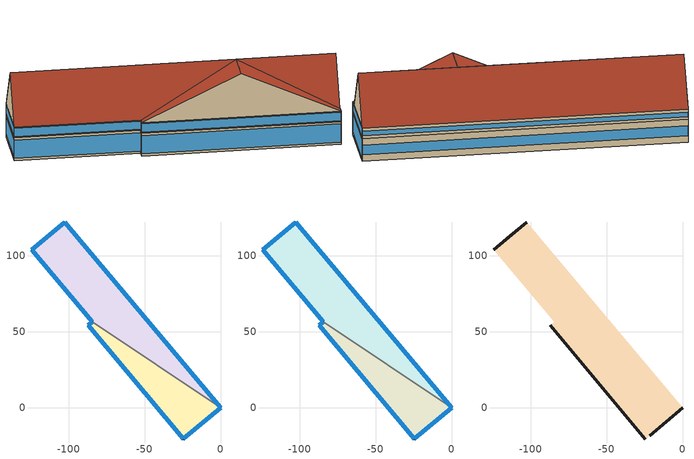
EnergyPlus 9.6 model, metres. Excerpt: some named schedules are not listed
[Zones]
Thermal Zone 1
 floor ground (ExtSlabCarpet): 0,0 -84.46,56.35 -124.24,103.75 -102.42,122.06 z0
 wall outside (Ext Wall): 0,0 -102.42,122.06 -124.24,103.75 -84.46,56.35 z0:12.05
 wall to Thermal Zone 2 (Interior Wall): -84.46,56.35 0,0 z0:12.05
 window (Ext Window): -102.43,122.06 -124.23,103.76 z1.93:10.12; -124.23,103.75 -84.47,56.36 z1.14:10.91; -0.01,0.01 -102.42,122.05 z3.43:8.62
Thermal Zone 2
 floor ground (ExtSlabCarpet): -87.2,54.06 -84.46,56.35 0,0 -24.55,-20.6 z0
 wall outside (Ext Wall): -84.46,56.35 -87.2,54.06 -24.55,-20.6 0,0 z0:12.05
 window (Ext Window): -84.47,56.35 -87.19,54.06 z1.93:10.12; -87.19,54.05 -24.56,-20.59 z1.14:10.91; -24.54,-20.59 -0.01,-0.01 z1.51:10.54
Thermal Zone 3
 floor to Thermal Zone 1 (Interior Floor): 0,0 -84.46,56.35 -124.24,103.75 -102.42,122.06 z12.05
 wall outside (Ext Wall): 0,0 -102.42,122.06 -124.24,103.75 -84.46,56.35 z12.05:17.57
 wall to Thermal Zone 4 (Interior Wall): -84.46,56.35 0,0 z12.05:17.57
 window (Ext Window): -102.43,122.06 -124.23,103.76 z12.93:16.69; -124.23,103.75 -84.47,56.36 z12.57:17.05; -0.01,0.01 -102.42,122.05 z13.62:16
Thermal Zone 4
 floor to Thermal Zone 2 (Interior Floor): 0,0 -24.55,-20.6 -87.2,54.06 -84.46,56.35 z12.05
 wall outside (Ext Wall): -84.46,56.35 -87.2,54.06 -24.55,-20.6 0,0 z12.05:17.57
 window (Ext Window): -84.47,56.35 -87.19,54.06 z12.93:16.69; -87.19,54.05 -24.56,-20.59 z12.57:17.05; -24.54,-20.59 -0.01,-0.01 z12.74:16.88
Thermal Zone A
 floor to Thermal Zone 3 (Interior Floor): 0,0 -84.46,56.35 -124.24,103.75 -102.42,122.06 z17.57
 floor to Thermal Zone 4 (Interior Floor): 0,0 -24.55,-20.6 -87.2,54.06 -84.46,56.35 z17.57
 wall outside (Ext Wall): -102.42,122.06,17.57 -124.24,103.75,17.57 -113.33,112.91,40.45; 0,0,17.57 -10.91,-9.15,40.45 -21.82,-18.31,17.57; -55.87,16.73,40.45 -87.2,54.06,17.57 -24.55,-20.6,17.57
 roof outside (Ext Roof): 0,0,17.57 -102.42,122.06,17.57 -113.33,112.91,40.45 -10.91,-9.15,40.45; -42.23,28.18,40.45 -113.33,112.91,40.45 -124.24,103.75,17.57 -84.46,56.35,17.57; -10.91,-9.15,40.45 -42.23,28.18,40.45 -21.82,-18.31,17.57; -21.82,-18.31,17.57 -42.23,28.18,40.45 -55.87,16.73,40.45 -24.55,-20.6,17.57; -42.23,28.18,40.45 -84.46,56.35,17.57 -87.2,54.06,17.57 -55.87,16.73,40.45
[Building]
Building 1: North Axis {deg}=-0
[Site:Location]
Washington Dc Dulles IntL Ar: Latitude {deg}=38.98; Longitude {deg}=-77.47; Time Zone {hr}=-5; Elevation {m}=82
[SizingPeriod:DesignDay] Month=7; Day of Month=21; Day Type=SummerDesignDay; Daily Dry-Bulb Temperature Range {deltaC}=14.4; Dry-Bulb Temperature Range Modifier Type=DefaultMultipliers; Barometric Pressure {Pa}=86790; Wind Speed {m/s}=5; Wind Direction {deg}=340; Rain Indicator=No; Snow Indicator=No; Daylight Saving Time Indicator=No; Solar Model Indicator=ASHRAETau; ASHRAE Clear Sky Optical Depth for Beam Irradiance (taub)=0.339; ASHRAE Clear Sky Optical Depth for Diffuse Irradiance (taud)=2.366; Begin Environment Reset Mode=FullResetAtBeginEnvironment
Name | Maximum Dry-Bulb Temperature {C} | Humidity Condition Type | Wetbulb or DewPoint at Maximum Dry-Bulb {C} | Enthalpy at Maximum Dry-Bulb {J/kg}
SALT-LAKE-CITY-IAP Ann Clg .4% Condns DB=>MWB | 36.5 | Wetbulb | 17.1
SALT-LAKE-CITY-IAP Ann Clg .4% Condns DP=>MDB | 22.5 | Dewpoint | 15.6
SALT-LAKE-CITY-IAP Ann Clg .4% Condns Enth=>MDB | 30.8 | Enthalpy |  | 59300
SALT-LAKE-CITY-IAP Ann Clg .4% Condns WB=>MDB | 31.2 | Wetbulb | 19
[Material] Thermal Absorptance=0.9
Name | Roughness | Thickness m | Conductivity W/m-K | Density kg/m3 | Specific Heat J/kg-K | Solar Absorptance | Visible Absorptance
wall concrete | MediumRough | 0.398 | 0.5 | 2243 | 837 | 0.65 | 0.65
roof concrete | MediumRough | 0.401 | 0.5 | 2243 | 837 | 0.65 | 0.65
Wall Insulation [37] | MediumRough | 0.0681 | 0.0432 | 91 | 837 | 0.5 | 0.5
Roof Insulation [25] | MediumRough | 0.263 | 0.049 | 265 | 836.8 | 0.7 | 0.7
F16 Acoustic tile | MediumSmooth | 0.0191 | 0.06 | 368 | 590 | 0.3 | 0.3
M11 100mm lightweight concrete | MediumRough | 0.1016 | 0.53 | 1280 | 840 | 0.5 | 0.5
MAT-CC05 4 HW CONCRETE | Rough | 0.1016 | 1.311 | 2240 | 836.8 | 0.85 | 0.85
G01a 19mm gypsum board | MediumSmooth | 0.019 | 0.16 | 800 | 1090 | 0.4 | 0.4
[Material:AirGap]
Name | Thermal Resistance m2-K/W
F04 Wall air space resistance | 0.15
F05 Ceiling air space resistance | 0.18
[Material:NoMass]
CP02 CARPET PAD: Roughness=Smooth; Thermal Resistance m2-K/W=0.1; Thermal Absorptance=0.9; Solar Absorptance=0.8; Visible Absorptance=0.8
[WindowMaterial:SimpleGlazingSystem]
Window Material Simple Glazing System: U-Factor W/m2-K=1.51; Solar Heat Gain Coefficient=0.25
[Construction]
Ext Roof: roof concrete, Roof Insulation [25]
Ext Wall: wall concrete, Wall Insulation [37]
Ext Window: Window Material Simple Glazing System
ExtSlabCarpet: MAT-CC05 4 HW CONCRETE, CP02 CARPET PAD
Interior Floor: F16 Acoustic tile, F05 Ceiling air space resistance, M11 100mm lightweight concrete
Interior Wall: G01a 19mm gypsum board, F04 Wall air space resistance, G01a 19mm gypsum board
[Zone]
Thermal Zone 1; Thermal Zone 2: 230, 0, 0, 0, , 1, , , , , , Yes
Thermal Zone 3; Thermal Zone 4: 230, 0, 0, 12.05, , 1, , , , , , Yes
Thermal Zone A: 230, 0, 0, 17.57, , 1, , , , , , No
[ZoneTerminalUnitList]
VRF System Terminal List: VRF Zone Terminal 1, VRF Zone Terminal 2, VRF Zone Terminal 3, VRF Zone Terminal 4
[ZoneControl:Thermostat] Temperature Difference Between Cutout And Setpoint deltaC=0
Name | Zone or ZoneList | Control Type Schedule | Control 1
Thermal Zone 1 Thermostat | Thermal Zone 1 | Thermal Zone 1 Thermostat Schedule | Thermostat Setpoint Dual Setpoint 1
Thermal Zone 2 Thermostat | Thermal Zone 2 | Thermal Zone 2 Thermostat Schedule | Thermostat Setpoint Dual Setpoint 2
Thermal Zone 3 Thermostat | Thermal Zone 3 | Thermal Zone 3 Thermostat Schedule | Thermostat Setpoint Dual Setpoint 3
Thermal Zone 4 Thermostat | Thermal Zone 4 | Thermal Zone 4 Thermostat Schedule | Thermostat Setpoint Dual Setpoint 4
[ThermostatSetpoint:DualSetpoint]
Name | Heating Setpoint Temperature Schedule | Cooling Setpoint Temperature Schedule
Thermostat Setpoint Dual Setpoint 1 | HtgSetp 1 | ClgSetp 1
Thermostat Setpoint Dual Setpoint 2 | HtgSetp 2 | ClgSetp 2
Thermostat Setpoint Dual Setpoint 3 | HtgSetp 3 | ClgSetp 3
Thermostat Setpoint Dual Setpoint 4 | HtgSetp 4 | ClgSetp 4
[ZoneHVAC:TerminalUnit:VariableRefrigerantFlow] Terminal Unit Availability Schedule=Always On Discrete hvac_library; Cooling Supply Air Flow Rate m3/s=Autosize; No Cooling Supply Air Flow Rate m3/s=Autosize; Heating Supply Air Flow Rate m3/s=Autosize; No Heating Supply Air Flow Rate m3/s=Autosize; Cooling Outdoor Air Flow Rate m3/s=Autosize; Heating Outdoor Air Flow Rate m3/s=Autosize; No Load Outdoor Air Flow Rate m3/s=Autosize; Supply Air Fan Operating Mode Schedule=Always On Discrete hvac_library; Supply Air Fan Placement=DrawThrough; Zone Terminal Unit On Parasitic Electric Energy Use W=30; Zone Terminal Unit Off Parasitic Electric Energy Use W=20; Rated Heating Capacity Sizing Ratio W/W=1; Maximum Outdoor Dry-Bulb Temperature for Supplemental Heater Operation C=6.58437e-312
Name | Supply Air Fan Object | Outside Air Mixer Object | Cooling Coil Object | Heating Coil Object
VRF Zone Terminal 1 | VRF Zone Terminal Fan 1 | VRF Zone Terminal 1 OA Mixer | VRF Zone Terminal Cooling Coil 1 | VRF Zone Terminal Heating Coil 1
VRF Zone Terminal 2 | VRF Zone Terminal Fan 2 | VRF Zone Terminal 2 OA Mixer | VRF Zone Terminal Cooling Coil 2 | VRF Zone Terminal Heating Coil 2
VRF Zone Terminal 3 | VRF Zone Terminal Fan 3 | VRF Zone Terminal 3 OA Mixer | VRF Zone Terminal Cooling Coil 3 | VRF Zone Terminal Heating Coil 3
VRF Zone Terminal 4 | VRF Zone Terminal Fan 4 | VRF Zone Terminal 4 OA Mixer | VRF Zone Terminal Cooling Coil 4 | VRF Zone Terminal Heating Coil 4
[Coil:Cooling:DX:VariableRefrigerantFlow] Availability Schedule=Always On Discrete hvac_library; Gross Rated Total Cooling Capacity W=Autosize; Gross Rated Sensible Heat Ratio=Autosize; Rated Air Flow Rate m3/s=Autosize; Cooling Capacity Ratio Modifier Function of Temperature Curve=VRFTUCoolCapFT; Cooling Capacity Modifier Curve Function of Flow Fraction=VRFACCoolCapFFF
VRF Zone Terminal Cooling Coil 1; VRF Zone Terminal Cooling Coil 2; VRF Zone Terminal Cooling Coil 3; VRF Zone Terminal Cooling Coil 4
[Coil:Heating:DX:VariableRefrigerantFlow] Availability Schedule=Always On Discrete hvac_library; Gross Rated Heating Capacity W=Autosize; Rated Air Flow Rate m3/s=Autosize; Heating Capacity Ratio Modifier Function of Temperature Curve=Coil Heating DX Variable Refrigerant Flow 1 VRFTUHeatCAPFT; Heating Capacity Modifier Function of Flow Fraction Curve=Coil Heating DX Variable Refrigerant Flow 1 VRFACCoolCapFFF
VRF Zone Terminal Heating Coil 1; VRF Zone Terminal Heating Coil 2; VRF Zone Terminal Heating Coil 3; VRF Zone Terminal Heating Coil 4
[Fan:OnOff] Availability Schedule=Always On Discrete hvac_library; Fan Total Efficiency=0.78; Pressure Rise Pa=1886; Maximum Flow Rate m3/s=Autosize; Motor Efficiency=0.8; Motor In Airstream Fraction=1; Fan Power Ratio Function of Speed Ratio Curve=Fan On Off Power Curve 19; Fan Efficiency Ratio Function of Speed Ratio Curve=Fan On Off Efficiency Curve 6
VRF Zone Terminal Fan 1; VRF Zone Terminal Fan 2; VRF Zone Terminal Fan 3; VRF Zone Terminal Fan 4
[Zone equipment]
Thermal Zone 1: VRF Zone Terminal 1
Thermal Zone 2: VRF Zone Terminal 2
Thermal Zone 3: VRF Zone Terminal 3
Thermal Zone 4: VRF Zone Terminal 4
[Sizing:Zone] Zone Cooling Design Supply Air Temperature Input Method=SupplyAirTemperature; Zone Cooling Design Supply Air Temperature C=13.8; Zone Cooling Design Supply Air Temperature Difference deltaC=11.11; Zone Heating Design Supply Air Temperature Input Method=SupplyAirTemperature; Zone Heating Design Supply Air Temperature C=47.1; Zone Heating Design Supply Air Temperature Difference deltaC=11.11; Zone Cooling Design Supply Air Humidity Ratio kgWater/kgDryAir=0.0085; Zone Heating Design Supply Air Humidity Ratio kgWater/kgDryAir=0.008; Cooling Design Air Flow Method=DesignDay; Cooling Design Air Flow Rate m3/s=0; Cooling Minimum Air Flow per Zone Floor Area m3/s-m2=0.000762; Cooling Minimum Air Flow m3/s=0; Cooling Minimum Air Flow Fraction=0; Heating Design Air Flow Method=DesignDay; Heating Design Air Flow Rate m3/s=0; Heating Maximum Air Flow per Zone Floor Area m3/s-m2=0.002032; Heating Maximum Air Flow m3/s=0.141576; Heating Maximum Air Flow Fraction=0.3; Account for Dedicated Outdoor Air System=No
Name | Design Specification Outdoor Air Object
Thermal Zone 1 | Ventilation 1
Thermal Zone 2 | Ventilation 2
Thermal Zone 3 | Ventilation 3
Thermal Zone 4 | Ventilation 4
[DesignSpecification:OutdoorAir] Outdoor Air Method=Sum; Outdoor Air Flow per Person m3/s-person=0; Outdoor Air Flow per Zone Floor Area m3/s-m2=0; Outdoor Air Flow per Zone m3/s=0; Outdoor Air Flow Air Changes per Hour 1/hr=2.56
Ventilation 1; Ventilation 2; Ventilation 3; Ventilation 4
[AirConditioner:VariableRefrigerantFlow]
Heat Pump=VRF System; Availability Schedule=Always On Discrete hvac_library; Gross Rated Total Cooling Capacity W=26976; Gross Rated Cooling COP W/W=4.23; Minimum Condenser Inlet Node Temperature in Cooling Mode C=-5; Maximum Condenser Inlet Node Temperature in Cooling Mode C=43; Cooling Capacity Ratio Modifier Function of Low Temperature Curve=VRF System VRFCoolCapFT 1; Cooling Capacity Ratio Boundary Curve=VRF System VRFCoolCapFTBoundary 1; Cooling Capacity Ratio Modifier Function of High Temperature Curve=VRF System VRFCoolCapFTHi 1; Cooling Energy Input Ratio Modifier Function of Low Temperature Curve=VRF System VRFCoolEIRFT 1; Cooling Energy Input Ratio Boundary Curve=VRF System VRFCoolEIRFTBoundary 1; Cooling Energy Input Ratio Modifier Function of High Temperature Curve=VRF System VRFCoolEIRFTHi 1; Cooling Energy Input Ratio Modifier Function of Low Part-Load Ratio Curve=VRF System CoolingEIRLowPLR 1; Cooling Energy Input Ratio Modifier Function of High Part-Load Ratio Curve=VRF System CoolingEIRHiPLR 1; Cooling Combination Ratio Correction Factor Curve=VRF System CoolingCombRatio 1; Cooling Part-Load Fraction Correlation Curve=VRF System VRFCPLFFPLR 1; Gross Rated Heating Capacity W=28118; Rated Heating Capacity Sizing Ratio W/W=1; Gross Rated Heating COP W/W=4.95; Minimum Condenser Inlet Node Temperature in Heating Mode C=-20; Maximum Condenser Inlet Node Temperature in Heating Mode C=30; Heating Capacity Ratio Modifier Function of Low Temperature Curve=VRF System VRFHeatCapFT 1; Heating Capacity Ratio Boundary Curve=VRF System VRFHeatCapFTBoundary 1; Heating Capacity Ratio Modifier Function of High Temperature Curve=VRF System VRFHeatCapFTHi 1; Heating Energy Input Ratio Modifier Function of Low Temperature Curve=VRF System VRFHeatEIRFT 1; Heating Energy Input Ratio Boundary Curve=VRF System VRFHeatEIRFTBoundary 1; Heating Energy Input Ratio Modifier Function of High Temperature Curve=VRF System VRFHeatEIRFTHi 1; Heating Performance Curve Outdoor Temperature Type=WetBulbTemperature; Heating Energy Input Ratio Modifier Function of Low Part-Load Ratio Curve=VRF System HeatingEIRLowPLR 1; Heating Energy Input Ratio Modifier Function of High Part-Load Ratio Curve=VRF System HeatingEIRHiPLR 1; Heating Combination Ratio Correction Factor Curve=VRF System HeatingCombRatio 1; Heating Part-Load Fraction Correlation Curve=VRF System VRFCPLFFPLR 2; Minimum Heat Pump Part-Load Ratio dimensionless=0.5; Master Thermostat Priority Control Type=LoadPriority; Zone Terminal Unit List=VRF System Terminal List; Heat Pump Waste Heat Recovery=No; Equivalent Piping Length used for Piping Correction Factor in Cooling Mode m=30; Vertical Height used for Piping Correction Factor m=10; Piping Correction Factor for Length in Cooling Mode Curve=VRF System CoolingLengthCorrectionFactor 1; Piping Correction Factor for Height in Cooling Mode Coefficient 1/m=-0.000386; Equivalent Piping Length used for Piping Correction Factor in Heating Mode m=30; Piping Correction Factor for Length in Heating Mode Curve=VRF System HeatingLengthCorrectionFactor 1; Piping Correction Factor for Height in Heating Mode Coefficient 1/m=0; Crankcase Heater Power per Compressor W=15; Number of Compressors dimensionless=3; Ratio of Compressor Size to Total Compressor Capacity W/W=0.33; Maximum Outdoor Dry-Bulb Temperature for Crankcase Heater C=7; Defrost Strategy=Resistive; Defrost Control=Timed; Defrost Time Period Fraction dimensionless=0.058333; Resistive Defrost Heater Capacity W=1e-07; Maximum Outdoor Dry-bulb Temperature for Defrost Operation C=7; Condenser Type=AirCooled; Water Condenser Volume Flow Rate m3/s=Autosize; Evaporative Condenser Effectiveness dimensionless=0.9; Evaporative Condenser Air Flow Rate m3/s=Autosize; Evaporative Condenser Pump Rated Power Consumption W=Autosize; Basin Heater Capacity W/K=0; Basin Heater Setpoint Temperature C=2; Fuel Type=Electricity; Minimum Condenser Inlet Node Temperature in Heat Recovery Mode C=0; Maximum Condenser Inlet Node Temperature in Heat Recovery Mode C=30; Heat Recovery Cooling Capacity Modifier Curve=VRF System Heat Recovery Cooling Cap Modifier 1; Initial Heat Recovery Cooling Capacity Fraction W/W=1; Heat Recovery Cooling Capacity Time Constant hr=0.083; Heat Recovery Cooling Energy Modifier Curve=VRF System Heat Recovery Cooling Energy Modifier 1; Initial Heat Recovery Cooling Energy Fraction W/W=1; Heat Recovery Cooling Energy Time Constant hr=0; Heat Recovery Heating Capacity Modifier Curve=VRF System Heat Recovery Heating Cap Modifier 1; Initial Heat Recovery Heating Capacity Fraction W/W=0.5; Heat Recovery Heating Capacity Time Constant hr=0.083; Heat Recovery Heating Energy Modifier Curve=VRF System Heat Recovery Heating Energy Modifier 1; Initial Heat Recovery Heating Energy Fraction W/W=0.5; Heat Recovery Heating Energy Time Constant hr=0
[Schedule:Day:Interval]
HtgSetp Summer Design Day 1; HtgSetp Summer Design Day 2: No, 24:00, 15.6
HtgSetp Winter Design Day 1; HtgSetp Winter Design Day 2: No, 24:00, 21
ClgSetp Summer Design Day 1: No, 06:00, 26.7, 22:00, 24, 24:00, 26.7
ClgSetp Winter Design Day 1: No, 24:00, 26.7
ClgSetp Default Schedule 1; ClgSetp Default Schedule 2: Temperature 37, No, 01:00, 28.3, 02:00, 28.3, 03:00, 28.3, 04:00, 28.3, 05:00, 28.3, 06:00, 28.3, 07:00, 28.3, 08:00, 28.3, 09:00, 26.2, 10:00, 26.2, 11:00, 26.2, 12:00, 26.2, 13:00, 26.2, 14:00, 26.2, 15:00, 26.2, 16:00, 26.2, 17:00, 26.2, 18:00, 26.2, 19:00, 28.3, 20:00, 28.3, 21:00, 28.3, 22:00, 28.3, 23:00, 28.3, 24:00, 28.3
HtgSetp Default Schedule 1; HtgSetp Default Schedule 2: Temperature 36, No, 01:00, 22.1, 02:00, 22.1, 03:00, 22.1, 04:00, 22.1, 05:00, 22.1, 06:00, 22.1, 07:00, 22.1, 08:00, 22.1, 09:00, 20.3, 10:00, 20.3, 11:00, 20.3, 12:00, 20.3, 13:00, 20.3, 14:00, 20.3, 15:00, 20.3, 16:00, 20.3, 17:00, 20.3, 18:00, 20.3, 19:00, 22.1, 20:00, 22.1, 21:00, 22.1, 22:00, 22.1, 23:00, 22.1, 24:00, 22.1
[Schedule:Week:Daily]
HtgSetp 1 Week Rule - Jan1-Dec31: HtgSetp Default Schedule 1, HtgSetp Default Schedule 1, HtgSetp Default Schedule 1, HtgSetp Default Schedule 1, HtgSetp Default Schedule 1, HtgSetp Default Schedule 1, HtgSetp Default Schedule 1, HtgSetp Default Schedule 1, HtgSetp Summer Design Day 1, HtgSetp Winter Design Day 1, HtgSetp Default Schedule 1, HtgSetp Default Schedule 1
ClgSetp 1 Week Rule - Jan1-Dec31: ClgSetp Default Schedule 1, ClgSetp Default Schedule 1, ClgSetp Default Schedule 1, ClgSetp Default Schedule 1, ClgSetp Default Schedule 1, ClgSetp Default Schedule 1, ClgSetp Default Schedule 1, ClgSetp Default Schedule 1, ClgSetp Summer Design Day 1, ClgSetp Winter Design Day 1, ClgSetp Default Schedule 1, ClgSetp Default Schedule 1
HtgSetp 2 Week Rule - Jan1-Dec31: HtgSetp Default Schedule 2, HtgSetp Default Schedule 2, HtgSetp Default Schedule 2, HtgSetp Default Schedule 2, HtgSetp Default Schedule 2, HtgSetp Default Schedule 2, HtgSetp Default Schedule 2, HtgSetp Default Schedule 2, HtgSetp Summer Design Day 2, HtgSetp Winter Design Day 2, HtgSetp Default Schedule 2, HtgSetp Default Schedule 2
ClgSetp 2 Week Rule - Jan1-Dec31: ClgSetp Default Schedule 2, ClgSetp Default Schedule 2, ClgSetp Default Schedule 2, ClgSetp Default Schedule 2, ClgSetp Default Schedule 2, ClgSetp Default Schedule 2, ClgSetp Default Schedule 2, ClgSetp Default Schedule 2, ClgSetp Summer Design Day 2, ClgSetp Winter Design Day 2, ClgSetp Default Schedule 2, ClgSetp Default Schedule 2
HtgSetp 3 Week Rule - Jan1-Dec31: HtgSetp Default Schedule 3, HtgSetp Default Schedule 3, HtgSetp Default Schedule 3, HtgSetp Default Schedule 3, HtgSetp Default Schedule 3, HtgSetp Default Schedule 3, HtgSetp Default Schedule 3, HtgSetp Default Schedule 3, HtgSetp Summer Design Day 3, HtgSetp Winter Design Day 3, HtgSetp Default Schedule 3, HtgSetp Default Schedule 3
ClgSetp 3 Week Rule - Jan1-Dec31: ClgSetp Default Schedule 3, ClgSetp Default Schedule 3, ClgSetp Default Schedule 3, ClgSetp Default Schedule 3, ClgSetp Default Schedule 3, ClgSetp Default Schedule 3, ClgSetp Default Schedule 3, ClgSetp Default Schedule 3, ClgSetp Summer Design Day 3, ClgSetp Winter Design Day 3, ClgSetp Default Schedule 3, ClgSetp Default Schedule 3
HtgSetp 4 Week Rule - Jan1-Dec31: HtgSetp Default Schedule 4, HtgSetp Default Schedule 4, HtgSetp Default Schedule 4, HtgSetp Default Schedule 4, HtgSetp Default Schedule 4, HtgSetp Default Schedule 4, HtgSetp Default Schedule 4, HtgSetp Default Schedule 4, HtgSetp Summer Design Day 4, HtgSetp Winter Design Day 4, HtgSetp Default Schedule 4, HtgSetp Default Schedule 4
ClgSetp 4 Week Rule - Jan1-Dec31: ClgSetp Default Schedule 4, ClgSetp Default Schedule 4, ClgSetp Default Schedule 4, ClgSetp Default Schedule 4, ClgSetp Default Schedule 4, ClgSetp Default Schedule 4, ClgSetp Default Schedule 4, ClgSetp Default Schedule 4, ClgSetp Summer Design Day 4, ClgSetp Winter Design Day 4, ClgSetp Default Schedule 4, ClgSetp Default Schedule 4
[Schedule:Year]
HtgSetp 1: HtgSetp 1 Week Rule - Jan1-Dec31, 1, 1, 12, 31
ClgSetp 1: ClgSetp 1 Week Rule - Jan1-Dec31, 1, 1, 12, 31
HtgSetp 2: HtgSetp 2 Week Rule - Jan1-Dec31, 1, 1, 12, 31
ClgSetp 2: ClgSetp 2 Week Rule - Jan1-Dec31, 1, 1, 12, 31
HtgSetp 3: HtgSetp 3 Week Rule - Jan1-Dec31, 1, 1, 12, 31
ClgSetp 3: ClgSetp 3 Week Rule - Jan1-Dec31, 1, 1, 12, 31
HtgSetp 4: HtgSetp 4 Week Rule - Jan1-Dec31, 1, 1, 12, 31
ClgSetp 4: ClgSetp 4 Week Rule - Jan1-Dec31, 1, 1, 12, 31
[Schedule:Compact]
Thermal Zone 1 Thermostat Schedule; Thermal Zone 2 Thermostat Schedule; Thermal Zone 3 Thermostat Schedule; Thermal Zone 4 Thermostat Schedule: Through: 12/31, For: AllDays, Until: 24:00, 4
[Curve:Biquadratic] Output Unit Type=Dimensionless
Name | Coefficient1 Constant | Coefficient2 x | Coefficient3 x**2 | Coefficient4 y | Coefficient5 y**2 | Coefficient6 x*y | Minimum Value of x | Maximum Value of x | Minimum Value of y | Maximum Value of y | Input Unit Type for X | Input Unit Type for Y | Minimum Curve Output | Maximum Curve Output
VRF System VRFCoolCapFT 1 | 0.576883 | 0.017448 | 0.000583269 | -1.76324e-06 | -7.474e-09 | -1.30413e-07 | 15 | 24 | -5 | 23 | Temperature | Temperature
VRF System VRFCoolCapFTHi 1 | 0.686736 | 0.0207631 | 0.0005447 | -0.0016218 | -4.259e-07 | -0.0003392 | 15 | 24 | 16 | 43 | Temperature | Temperature
VRF System VRFCoolEIRFT 1 | 0.989011 | -0.0234797 | 0.000199711 | 0.00596834 | -1.0289e-07 | -0.00015686 | 15 | 24 | -5 | 23 | Temperature | Temperature
VRF System VRFCoolEIRFTHi 1 | -1.43951 | 0.161985 | -0.00349118 | 0.0269443 | 0.000134616 | -0.000671494 | 15 | 23.9 | 16.8 | 43.3 | Temperature | Temperature
VRF System VRFHeatCapFT 1 | 1.01209 | -0.00124676 | -0.000127185 | 0.0267564 | -4.986e-07 | -0.000263524 | 21.1 | 27.2 | -20 | 3.33 | Temperature | Temperature
VRF System VRFHeatCapFTHi 1 | 2.58599 | -0.0953227 | 0.000955329 | 0 | 0 | 0 | 21.1 | 27.2 | -9.44 | 15 | Temperature | Temperature
VRF System VRFHeatEIRFT 1 | 0.722429 | 0.00345666 | 0.000650703 | -0.00264354 | 0.00124648 | -0.000100916 | 21.1 | 27.2 | -20 | 3.33 | Temperature | Temperature
VRF System VRFHeatEIRFTHi 1 | 1.38857 | -0.0229771 | 0.000537274 | -0.0273937 | 0.000403043 | -5.9786e-05 | 21.1 | 27.2 | 0 | 1 | Temperature | Temperature
VRF System CoolingLengthCorrectionFactor 1 | 2.03882 | -0.00242606 | 3.5512e-06 | -1.68581 | 0.668703 | -4.5706e-05 | 7.62 | 182.88 | 0.8 | 1.5 | Temperature | Temperature
VRF System HeatingLengthCorrectionFactor 1 | 1 | 0 | 0 | 0 | 0 | 0 | 0 | 1 | 0 | 1 | Dimensionless | Dimensionless
VRF System Heat Recovery Cooling Cap Modifier 1; VRF System Heat Recovery Heating Cap Modifier 1 | 0.9 | 0 | 0 | 0 | 0 | 0 | 0 | 1 | 0 | 1 | Dimensionless | Dimensionless
VRF System Heat Recovery Cooling Energy Modifier 1; VRF System Heat Recovery Heating Energy Modifier 1 | 1.1 | 0 | 0 | 0 | 0 | 0 | 0 | 1 | 0 | 1 | Dimensionless | Dimensionless
VRFTUCoolCapFT | 0.0585884 | 0.0587397 | -0.000210275 | 0.010937 | -0.000121955 | -0.000524662 | 15 | 23.89 | 20 | 43.33 | Temperature | Temperature | 0.8083 | 1.2583
Coil Heating DX Variable Refrigerant Flow 1 VRFTUHeatCAPFT | 0.375444 | 0.0668191 | -0.00194171 | 0.0442618 | -0.000400958 | -0.00148198 | 21.11 | 27.22 | -15 | 18.33 | Temperature | Temperature | 0.6074 | 1
[Curve:Cubic]
Name | Coefficient1 Constant | Coefficient2 x | Coefficient3 x**2 | Coefficient4 x**3 | Minimum Value of x | Maximum Value of x | Input Unit Type for X | Output Unit Type
VRF System VRFCoolCapFTBoundary 1 | 25.73 | -0.0315004 | -0.014166 | 0 | 11 | 30 | Temperature | Temperature
VRF System VRFCoolEIRFTBoundary 1 | 25.7347 | -0.0315004 | -0.014166 | 0 | 15 | 24 | Temperature | Temperature
VRF System CoolingEIRLowPLR 1 | 0.454123 | -0.172969 | 1.08287 | -0.361848 | 0.5 | 1 | Temperature | Temperature
VRF System CoolingEIRHiPLR 1; VRF System HeatingEIRHiPLR 1 | 1 | 0 | 0 | 0 | 1 | 1.5 | Dimensionless | Dimensionless
VRF System CoolingCombRatio 1 | 0.576593 | 0.634941 | -0.307609 | 0.0960753 | 1 | 1.5 | Dimensionless | Dimensionless
VRF System VRFCPLFFPLR 1; VRF System VRFCPLFFPLR 2 | 0.85 | 0.15 | 0 | 0 | 1 | 1 | Dimensionless | Dimensionless
VRF System VRFHeatCapFTBoundary 1; VRF System VRFHeatEIRFTBoundary 1 | 58.577 | -3.0255 | 0.0193 | 0 | 15 | 23.9 | Temperature | Temperature
VRF System HeatingEIRLowPLR 1 | 0.392474 | 0.0760164 | 0.698324 | -0.168841 | 0.5 | 1 | Dimensionless | Dimensionless
VRF System HeatingCombRatio 1 | 0.76672 | 0.26173 | -0.015911 | -0.0125388 | 1 | 1.5 | Dimensionless | Dimensionless
Fan On Off Efficiency Curve 6 | 1 | 0 | 0 | 0 | 0 | 1
[Curve:Quadratic] Coefficient1 Constant=0.8; Coefficient2 x=0.2; Coefficient3 x**2=0; Minimum Value of x=0.5; Maximum Value of x=1.5
VRFACCoolCapFFF; Coil Heating DX Variable Refrigerant Flow 1 VRFACCoolCapFFF
[Curve:Exponent]
Fan On Off Power Curve 19: Coefficient1 Constant=1; Coefficient2 Constant=0; Coefficient3 Constant=0; Minimum Value of x=0; Maximum Value of x=1
[Schedule:Constant]
Always On Discrete hvac_library: 1
